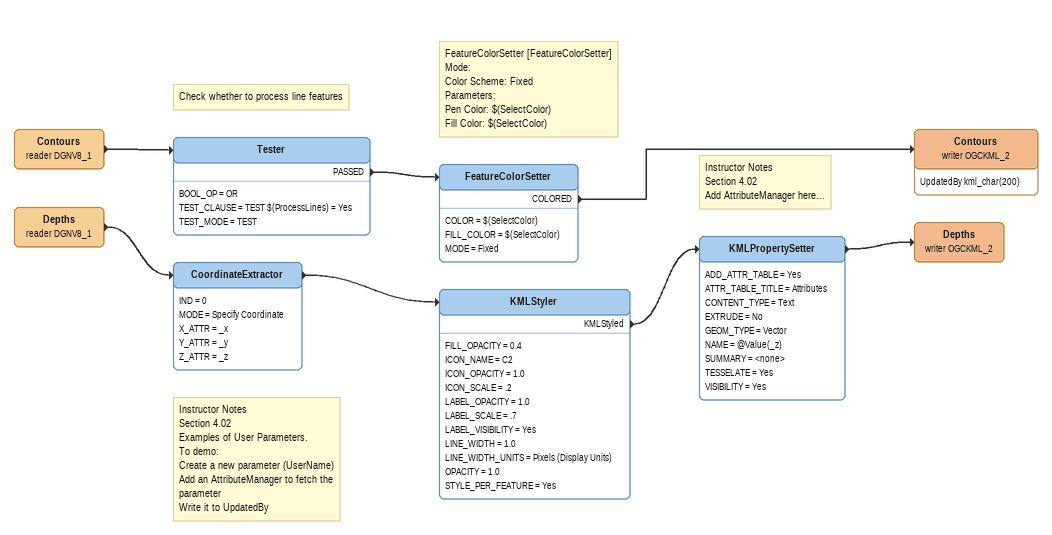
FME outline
Contours (reader DGNV8_1)
    -> Tester
Note: Check whether to process line features
Tester
    BOOL_OP = OR
    TEST_CLAUSE = TEST $(ProcessLines) = Yes
    TEST_MODE = TEST
    PASSED -> FeatureColorSetter
Note: FeatureColorSetter [FeatureColorSetter] / Mode: / Color Scheme: Fixed / Parameters: / Pen Color: $(SelectColor) / Fill Color: $(SelectColor)
FeatureColorSetter
    COLOR = $(SelectColor)
    FILL_COLOR = $(SelectColor)
    MODE = Fixed
    COLORED -> Contours (writer OGCKML_2)
Contours (writer OGCKML_2)
    attributes: UpdatedBy kml_char(200)
Depths (reader DGNV8_1)
    -> CoordinateExtractor
Note: Instructor Notes / Section 4.02 / Examples of User Parameters. / To demo: / Create a new parameter (UserName) / Add an AttributeManager to fetch the parameter / Write it to UpdatedBy
CoordinateExtractor
    IND = 0
    MODE = Specify Coordinate
    X_ATTR = _x
    Y_ATTR = _y
    Z_ATTR = _z
    -> KMLStyler
KMLStyler
    FILL_OPACITY = 0.4
    ICON_NAME = C2
    ICON_OPACITY = 1.0
    ICON_SCALE = .2
    LABEL_OPACITY = 1.0
    LABEL_SCALE = .7
    LABEL_VISIBILITY = Yes
    LINE_WIDTH = 1.0
    LINE_WIDTH_UNITS = Pixels (Display Units)
    OPACITY = 1.0
    STYLE_PER_FEATURE = Yes
    KMLStyled -> KMLPropertySetter
Note: Instructor Notes / Section 4.02 / Add AttributeManager here...
KMLPropertySetter
    ADD_ATTR_TABLE = Yes
    ATTR_TABLE_TITLE = Attributes
    CONTENT_TYPE = Text
    EXTRUDE = No
    GEOM_TYPE = Vector
    NAME = @Value(_z)
    SUMMARY = <none>
    TESSELATE = Yes
    VISIBILITY = Yes
    -> Depths (writer OGCKML_2)
Depths (writer OGCKML_2)
